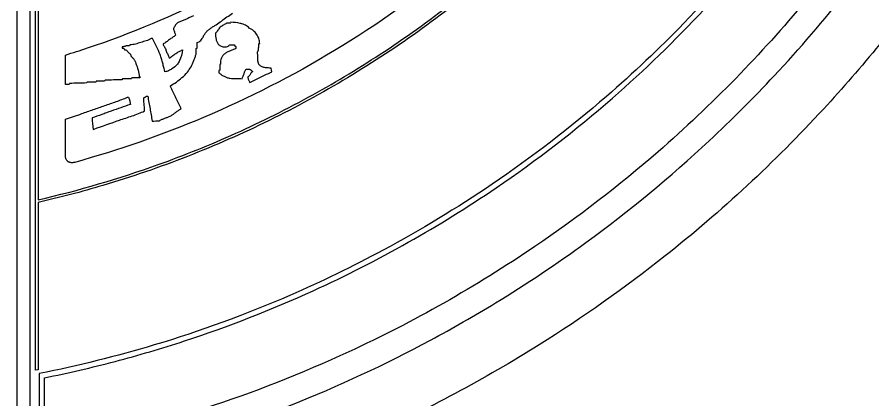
# Model space of a CAD drawing. Header units: millimetres. Extents: x 2100 to 2630, y 15240 to 16970.
# Drawn here: x 2099.6 to 2427.5, y 15632.2 to 15779.1 of the extents above; entities that cross this region are included whole.
import ezdxf

# ---------------------------------------------------------------- set-up
doc = ezdxf.new("R2010")
doc.units = ezdxf.units.MM

msp = doc.modelspace()

# ---------------------------------------------------------------- linework, layer by layer
for points in [[(2099.63, 16964.18, -0.414209), (2105.63, 16970.18), (2623.63, 16970.18, -0.414209), (2629.63, 16964.18), (2629.63, 15246.18, -0.414209), (2623.63, 15240.18), (2105.63, 15240.18, -0.414209), (2099.63, 15246.18), (2099.63, 16964.18)], [(2118.13, 15753.25), (2118.13, 15758.87), (2118.13, 15764.49, 0.006207), (2126.56, 15767.2, 0.037307), (2175.54, 15787.75, 0.039797), (2223.79, 15817.42, 0.042279), (2269.21, 15856.9, 0.038559), (2304.3, 15899.1, 0.042289), (2334.83, 15950.96, 0.038553), (2354.7, 16002.12, 0.03607), (2365.97, 16052.21, 0.039805), (2369.92, 16108.72, 0.043526), (2363.92, 16170.37, 0.036066), (2350.91, 16220.05, 0.037311), (2330.09, 16268.91, 0.041037), (2299.09, 16318.42, 0.037313), (2264.23, 16358.48, 0.038551), (2222.36, 16393.97, 0.038553)], [(2421.62, 16062.44, -0.020976), (2416.59, 16028.54, -0.020949), (2408.76, 15995.22, -0.020976), (2398.13, 15962.64, -0.020949), (2384.83, 15931.1, -0.020976), (2368.9, 15900.76, -0.020949), (2350.52, 15871.89, -0.020976), (2329.74, 15844.64, -0.020948), (2306.78, 15819.25, -0.020975), (2281.74, 15795.86, -0.02095), (2254.85, 15774.67, -0.020976), (2226.25, 15755.8, -0.02095), (2196.2, 15739.41, -0.020977), (2164.84, 15725.58, -0.020952), (2132.48, 15714.45, -0.015714), (2107.63, 15707.9), (2107.63, 15675.81), (2107.63, 15643.72), (2106.63, 15643.53), (2106.63, 16105.18)], [(2107.63, 15708.93, 0.029505), (2153.68, 15722.46, 0.019658), (2183.39, 15734.47, 0.020294), (2212.94, 15749.27, 0.019657), (2240.35, 15765.87, 0.020939), (2268.01, 15785.86, 0.020966), (2293.93, 15808.13, 0.02094), (2317.86, 15832.46, 0.020967), (2339.69, 15858.75, 0.020941), (2359.22, 15886.74, 0.020967), (2376.35, 15916.32, 0.02094), (2390.92, 15947.18, 0.020967), (2402.86, 15979.2, 0.02094), (2412.06, 16012.06, 0.020967), (2418.48, 16045.62, 0.02094), (2422.06, 16079.56, 0.020967)], [(2107.63, 15708.93, 0.029505), (2153.68, 15722.46, 0.019658), (2183.39, 15734.47, 0.020294), (2212.94, 15749.27, 0.019657), (2240.35, 15765.87, 0.020939), (2268.01, 15785.86, 0.020966), (2293.93, 15808.13, 0.02094), (2317.86, 15832.46, 0.020967), (2339.69, 15858.75, 0.020941), (2359.22, 15886.74, 0.020967), (2376.35, 15916.32, 0.02094), (2390.92, 15947.18, 0.020967), (2402.86, 15979.2, 0.02094), (2412.06, 16012.06, 0.020967), (2418.48, 16045.62, 0.02094), (2422.06, 16079.56, 0.020967)], [(2108.13, 15508.68), (2364.63, 15508.68), (2621.13, 15508.68), (2621.13, 15772.68), (2621.13, 16036.68), (2552.13, 16036.68), (2483.13, 16036.68, -0.014507), (2478.3, 16009.31, -0.014835), (2471.88, 15982.28, -0.028352), (2455.2, 15931.93, -0.021382), (2438.52, 15894.56, -0.020193), (2419.93, 15860.77, -0.029612), (2388.58, 15815.22, -0.026756), (2355.04, 15776.69, -0.021398), (2325.39, 15748.62, -0.029602), (2281.57, 15714.9, -0.02556), (2239.82, 15689.6, -0.020799), (2204.1, 15672.25, -0.02961), (2152.18, 15653.24, -0.023788), (2108.13, 15642.29), (2108.13, 15575.48), (2108.13, 15508.68)], [(2619.13, 16034.68), (2619.13, 15772.68), (2619.13, 15510.68), (2364.63, 15510.68), (2110.13, 15510.68), (2110.13, 15575.67), (2110.13, 15640.65, 0.014425), (2137.15, 15646.93, 0.014747), (2163.76, 15654.78, 0.028185), (2213.09, 15674.06, 0.021264), (2249.47, 15692.64, 0.020673), (2283.14, 15713.55, 0.03003), (2327.72, 15747.99, 0.025416), (2362.75, 15781.89, 0.021274), (2389.27, 15812.86, 0.029429), (2420.73, 15858.22, 0.025416), (2443.93, 15901.09, 0.021274), (2459.91, 15938.59, 0.02943), (2476.27, 15991.32, 0.023058), (2484.85, 16034.68), (2551.99, 16034.68), (2619.13, 16034.68)], [(2137.13, 15537.68), (2364.63, 15537.68), (2592.13, 15537.68), (2592.13, 15772.68), (2592.13, 16007.68), (2549.84, 16007.68), (2507.55, 16007.68, -0.029099), (2492.8, 15950.9, -0.028788), (2472.02, 15897.41, -0.015324), (2458.24, 15869.53, -0.020807), (2436.92, 15833.25, -0.029954), (2401.66, 15785.24, -0.019711), (2374.93, 15755.55, -0.020261), (2345.17, 15727.39, -0.029959), (2298, 15691.02, -0.020259), (2263.13, 15669.34, -0.020261), (2226.69, 15650.6, -0.029963), (2171.25, 15628.84, -0.017515), (2137.13, 15619.07), (2137.13, 15578.37), (2137.13, 15537.68)], [(2582.13, 15997.68), (2582.13, 15772.68), (2582.13, 15547.68), (2364.63, 15547.68), (2147.13, 15547.68), (2147.13, 15579.49), (2147.13, 15611.31, 0.029374), (2204.45, 15630.18, 0.029031), (2258.05, 15655.11, 0.013843), (2282.9, 15669.38, 0.020247), (2317.56, 15692.57, 0.030171), (2364.78, 15731.62, 0.01704), (2389.68, 15756.53, 0.020773), (2417.58, 15789.01, 0.030177), (2452.53, 15839.33, 0.017574), (2470.3, 15871.01, 0.020773), (2488.33, 15909.85, 0.030181), (2508.31, 15967.76, 0.014898), (2515.69, 15997.68), (2548.91, 15997.68), (2582.13, 15997.68)], [(2169.63, 15594.29), (2169.63, 15582.23), (2169.63, 15570.18), (2364.63, 15570.18), (2559.63, 15570.18), (2559.63, 15772.68), (2559.63, 15975.18), (2546.58, 15975.18), (2533.54, 15975.18, -0.029627), (2514.46, 15914.65, -0.029213), (2488.83, 15857.85, -0.014553), (2473.5, 15830.54, -0.020103), (2449.91, 15794.6, -0.030687), (2408.54, 15743.77, -0.019295), (2379.31, 15714.4, -0.019552), (2347.89, 15687.39, -0.027635), (2299.59, 15653.26, -0.017273), (2267.47, 15634.63, -0.017528), (2234.13, 15618.28, -0.027699), (2178.92, 15597.18, -0.004493), (2169.63, 15594.29)], [(2268.81, 15800, -0.036871), (2221.24, 15766.21, -0.035598), (2171.09, 15740.55, -0.033046), (2121.68, 15723.32), (2121.57, 15723.3), (2121.45, 15723.27, -0.001301), (2121.21, 15723.22, 0.003093), (2121.15, 15723.21, 0.000152), (2121.13, 15723.21, -0.010431), (2121.1, 15723.2, -0.013237), (2121.06, 15723.2, -0.001885), (2121.03, 15723.19, -0.002344), (2120.9, 15723.18, -0.019005), (2120.64, 15723.17, -0.019475), (2120.38, 15723.18, -0.04606), (2119.87, 15723.26, -0.052768), (2119.41, 15723.44, -0.028372), (2119.2, 15723.56, -0.029406), (2119.01, 15723.71, -0.054781), (2118.69, 15724.06, -0.048877), (2118.43, 15724.48, -0.042047), (2118.26, 15724.97, -0.03387), (2118.16, 15725.48, -0.015045), (2118.14, 15725.74, -0.01217), (2118.13, 15726, -0.001417), (2118.13, 15726.26), (2118.13, 15726.39), (2118.13, 15726.52), (2118.13, 15726.65), (2118.13, 15726.78), (2118.13, 15727.17), (2118.13, 15727.55), (2118.13, 15733.7), (2118.13, 15739.85, 0.013039), (2121.27, 15740.89, 0.000489), (2124.39, 15742.02, -0.00316), (2128.79, 15743.58, -0.000925), (2133.21, 15745.12, 0.001916), (2137.61, 15746.65, 0.01223), (2141.96, 15748.31), (2142.31, 15748.31, -0.042416), (2142.6, 15747.64, -0.026668), (2142.79, 15746.94, -0.018305), (2142.92, 15746.22, -0.00312), (2143.02, 15745.49, 0.007572), (2139.34, 15744.27, 0.00254), (2135.69, 15742.97), (2135.24, 15742.8), (2134.78, 15742.64), (2133.87, 15742.31, -0.000608), (2132.04, 15741.65, -0.003779), (2128.38, 15740.37, 0.023988), (2128.73, 15735.96), (2129.09, 15736.07, -0.007312), (2138.81, 15739.5, -0.001073), (2141.26, 15740.31, 0.004799), (2143.7, 15741.14, 0.007757), (2146.11, 15742.03, 0.013648), (2148.49, 15743.02, -0.002362), (2148.14, 15748.13, -0.095168), (2148.38, 15748.25, 0.016055), (2148.64, 15748.33, 0.043369), (2148.81, 15748.4, 0.199281), (2149.02, 15748.66), (2149.72, 15748.66, 0.015141), (2149.87, 15747.47, 0.007915), (2150.08, 15746.28, 0.004283), (2150.31, 15745.09, -0.002986), (2150.54, 15743.91, -0.008656), (2150.96, 15741.53, -0.005021), (2151.31, 15739.14, 0.007869), (2154.13, 15739.31, -0.032914), (2155.19, 15739.83, -0.006447), (2156.27, 15740.26, 0.004856), (2157.39, 15740.69, 0.028739), (2158.48, 15741.21, 0.029401), (2159.49, 15741.84, 0.007038), (2160.46, 15742.54, -0.003871), (2161.42, 15743.25, -0.026479), (2162.43, 15743.9, 0.02777), (2162, 15744.99, 0.012287), (2161.48, 15746.04, 0.004705), (2160.93, 15747.09, -0.010465), (2160.39, 15748.13, -0.010987), (2159.9, 15749.2, 0.002088), (2159.42, 15750.28, 0.008693), (2158.93, 15751.34, 0.021973), (2158.37, 15752.37), (2158.37, 15752.72, 0.02572), (2160.65, 15754.14, 0.028995), (2162.76, 15755.81, 0.035766), (2164.84, 15757.93, 0.047944), (2166.25, 15759.97, 0.025661), (2166.85, 15761.17, 0.0124), (2167.35, 15762.41, 0.005992), (2167.8, 15763.66, -0.007682), (2168.25, 15764.89), (2168.25, 15767.01), (2168.42, 15767.1), (2168.6, 15767.19), (2168.6, 15769.3, 0.133356), (2169.95, 15770.12, 0.046217), (2170.52, 15770.85, 0.012181), (2170.85, 15771.39, 0.003414), (2171.01, 15771.66, -0.001023), (2171.17, 15771.94, -0.007409), (2171.49, 15772.49, -0.024191), (2171.85, 15773.02, -0.051646), (2172.71, 15773.94, -0.027023), (2173.71, 15774.73, -0.015733), (2174.79, 15775.44, 0.005536), (2175.9, 15776.13, 0.017087), (2177.94, 15777.55, -0.002649), (2180.03, 15779.09, -0.004917), (2182.12, 15780.57, -0.000925)], [(2167.24, 15779.54, 0.010499), (2165.99, 15779.01, 0.008361), (2165.38, 15778.71, -0.002302), (2164.78, 15778.41, -0.007629), (2164.17, 15778.12, -0.017183), (2163.54, 15777.86, -0.013307), (2162.88, 15777.63, 0.011142), (2162.22, 15777.4, 0.022685), (2161.59, 15777.14, 0.053175), (2161.02, 15776.79, 0.052931), (2160.54, 15776.33, 0.045079), (2160.16, 15775.79, 0.044294), (2159.6, 15774.6), (2159.6, 15774.24, -0.022025), (2159.98, 15773.19, 0.003484), (2160.31, 15772.13, -0.021539), (2159.74, 15771.66, -0.009033), (2159.15, 15771.23, -0.002348), (2158.55, 15770.82, 0.010725), (2157.95, 15770.4, 0.009097), (2157.38, 15769.95, -0.011081), (2156.8, 15769.51, -0.021388), (2156.2, 15769.1, -0.040418), (2155.55, 15768.78), (2155.55, 15768.42, -0.050796), (2155.96, 15767.88, -0.029347), (2156.27, 15767.28, -0.017243), (2156.54, 15766.65, 0.004981), (2156.78, 15766, 0.004441), (2157.32, 15764.75, -0.012459), (2157.84, 15763.48), (2158.19, 15763.48, 0.002439), (2159.32, 15764.31, -0.013056), (2160.48, 15765.12, -0.022648), (2161.7, 15765.83, 0.002637), (2162.96, 15766.48, -0.099113), (2161.85, 15762.34, -0.047557), (2161.05, 15761.03, -0.090382), (2158.95, 15759.14, -0.040916), (2157.66, 15758.49, -0.033979), (2156.25, 15758.01), (2156.05, 15758.85, 0.000819), (2155.84, 15759.69, 0.00467), (2155.42, 15761.36, 0.009061), (2154.94, 15763.02, 0.01357), (2154.4, 15764.66, 0.026016), (2153.05, 15767.82, 0.008223), (2151.49, 15770.89), (2150.96, 15770.89, -0.056456), (2150.07, 15770.34, -0.02909), (2149.09, 15769.94, -0.016301), (2148.06, 15769.63, 0.007559), (2147.02, 15769.33, 0.007851), (2146, 15769.01, -0.015464), (2144.99, 15768.7, -0.028693), (2143.92, 15768.48, -0.044951), (2142.84, 15768.42, -0.000454), (2142.75, 15768.25), (2142.67, 15768.07), (2141.25, 15768.07, -0.211054), (2140.92, 15767.79, -0.040441), (2140.61, 15767.72, -0.006565), (2140.41, 15767.7, 0.020169), (2140.21, 15767.67, 0.035665), (2140.02, 15767.63, 0.072728), (2139.84, 15767.54), (2139.84, 15767.19, -0.02081), (2140.16, 15767.13, -0.072547), (2140.45, 15767.01, -0.131895), (2140.66, 15766.81, -0.091688), (2140.72, 15766.65, -0.05269), (2140.73, 15766.48, -0.047607), (2140.98, 15766.5, -0.082755), (2141.23, 15766.45, -0.094435), (2141.61, 15766.23, -0.044043), (2141.92, 15765.89, 0.030125), (2142.24, 15765.53, 0.03019), (2142.6, 15765.21, -0.0441), (2142.94, 15764.89, -0.094459), (2143.17, 15764.52, -0.082806), (2143.21, 15764.27, -0.047549), (2143.2, 15764.01, -0.089921), (2144, 15763.34, -0.049967), (2144.59, 15762.48, -0.033034), (2145.07, 15761.45, -0.010576), (2145.45, 15760.38, -0.015501), (2145.98, 15758.63, -0.055838), (2146.37, 15756.07), (2146.72, 15756.07), (2146.72, 15755.9, 0.000811), (2146.55, 15755.72), (2143.55, 15755.72), (2143.46, 15755.54), (2143.37, 15755.37), (2140.02, 15755.37), (2139.93, 15755.19), (2139.84, 15755.01, -0.000729), (2133.32, 15754.84, 0.000464), (2133.14, 15754.48), (2129.96, 15754.48, -0.000709), (2129.88, 15754.31), (2129.83, 15754.22), (2129.79, 15754.13), (2126.43, 15754.13, -0.001036), (2126.26, 15753.78, -0.000729), (2119.73, 15753.6), (2119.64, 15753.43), (2119.55, 15753.25), (2118.13, 15753.25)], [(2189.07, 15754.05, 0.005828), (2191.08, 15755.07, -0.002593), (2193.08, 15756.1, -0.006863), (2195.11, 15757.1, -0.015036), (2197.18, 15758.01), (2197.09, 15758.72), (2197.01, 15759.42, 0.008317), (2195.75, 15759.53, -0.031398), (2194.45, 15759.7, -0.024863), (2193.84, 15759.85, -0.040494), (2193.28, 15760.06, -0.052936), (2192.8, 15760.36, -0.072211), (2192.41, 15760.77, -0.068427), (2192.13, 15761.3, -0.036713), (2191.97, 15761.88, -0.027083), (2191.87, 15762.55, -0.013453), (2191.83, 15763.24, -0.009868), (2191.8, 15764.61, 0.038029), (2191.72, 15765.74, 0.008769), (2191.71, 15765.78, 0.116557), (2191.95, 15766.06, 0.06612), (2192.07, 15766.4, 0.037039), (2192.13, 15766.8, 0.00136), (2192.15, 15767.21, -0.001425), (2192.2, 15767.99, 0.01314), (2192.24, 15768.78), (2192.42, 15768.86), (2192.6, 15768.95, 0.026415), (2192.45, 15769.94, 0.035342), (2192.21, 15770.83, 0.069095), (2191.38, 15772.45, 0.061461), (2190.09, 15773.91, 0.069011), (2189.08, 15774.58, 0.055488), (2188.54, 15774.77, 0.096398), (2187.94, 15775.46, 0.052724), (2187.16, 15775.94, 0.035715), (2186.24, 15776.3, 0.015785), (2185.28, 15776.57, 0.001252), (2185.13, 15776.6, 0.055751), (2181.48, 15777.07), (2181.39, 15776.89), (2181.3, 15776.71), (2179.89, 15776.71, -0.02502), (2179.29, 15776.34, 0.003646), (2178.67, 15775.99, 0.015336), (2178.04, 15775.6, 0.041524), (2177.46, 15775.14, 0.040945), (2176.96, 15774.59, 0.011932), (2176.52, 15773.99, -0.001082), (2176.11, 15773.4, -0.03252), (2175.66, 15772.83, 0.015027), (2175.69, 15771.67, 0.036497), (2175.85, 15770.48, 0.054811), (2176.21, 15769.39, 0.100052), (2176.88, 15768.46, 0.099471), (2177.86, 15767.85, 0.033029), (2178.44, 15767.69, 0.050171), (2179.03, 15767.61, 0.036508), (2179.62, 15767.65, 0.059267), (2180.18, 15767.79, 0.120393), (2181.13, 15768.42), (2182.72, 15768.42, 0.235106), (2183.42, 15767.72), (2183.42, 15767.01, -0.027044), (2182.54, 15766.6, 0.001501), (2181.32, 15766.1, 0.01641), (2180.12, 15765.55, 0.043249), (2179.21, 15765.01, 0.061389), (2178.43, 15764.28, 0.07252), (2177.88, 15763.37, 0.075239), (2177.59, 15762.28, 0.054766), (2177.6, 15761.01), (2177.42, 15760.92), (2177.25, 15760.84), (2177.25, 15758.72), (2176.89, 15758.54), (2176.89, 15757.66, 0.01886), (2177.87, 15756.96, 0.027295), (2178.89, 15756.36, 0.032547), (2179.97, 15755.9, 0.041456), (2181.1, 15755.59, 0.036341), (2182.3, 15755.47, 0.009187), (2183.5, 15755.45, -0.002347), (2184.7, 15755.45, -0.029553), (2185.89, 15755.37, -0.031822), (2186.19, 15756.34, 0.006276), (2186.55, 15757.3, 0.001689), (2186.71, 15757.78, -0.024405), (2186.9, 15758.24, -0.039747), (2187.15, 15758.69, -0.058831), (2187.48, 15759.07, 0.062564), (2187.8, 15759.03, 0.008032), (2188.13, 15759.03, -0.011007), (2188.46, 15759.03, -0.065476), (2188.78, 15758.98, -0.073579), (2189.07, 15758.85, -0.038875), (2189.32, 15758.66, -0.023979), (2189.55, 15758.43, 0.001824), (2189.77, 15758.19), (2189.77, 15758.01, 0.130517), (2189.21, 15757.54, 0.020491), (2188.89, 15757.04, -0.020376), (2188.57, 15756.55, -0.130523), (2188.01, 15756.07, 0.010013), (2188.11, 15755.52, 0.046769), (2188.28, 15754.99, 0.027227), (2188.53, 15754.48, -0.082423), (2188.71, 15753.96), (2189.07, 15754.05)]]:
    msp.add_lwpolyline(points, format="xyb")
for points in [[(2624.63, 16965.18), (2624.63, 15245.18), (2104.63, 15245.18), (2104.63, 16965.18), (2624.63, 16965.18)], [(2107.63, 16501.42), (2107.63, 16105.18), (2107.63, 15708.93)], [(2107.63, 16501.42), (2107.63, 16105.18), (2107.63, 15708.93)]]:
    msp.add_lwpolyline(points)

doc.saveas('drawing.dxf')
